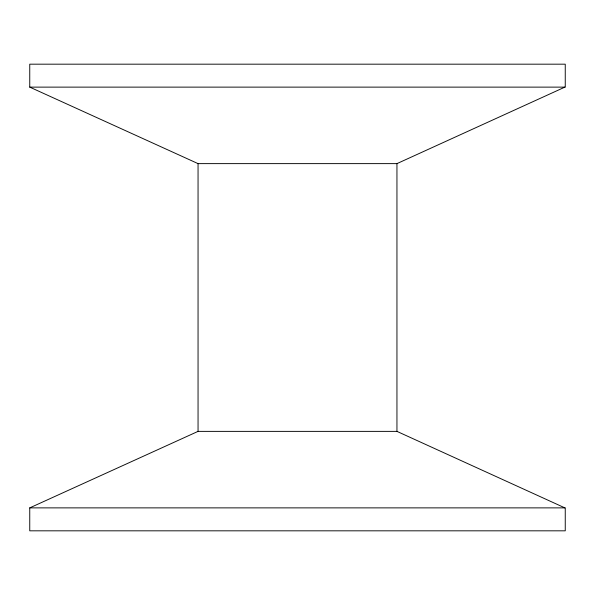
<?xml version="1.0" encoding="UTF-8"?>
<svg xmlns="http://www.w3.org/2000/svg" width="595" height="595" viewBox="0 0 595 595"><rect width="100%" height="100%" fill="white"/><g stroke="black" fill="none" stroke-linecap="round" stroke-linejoin="round"><path stroke-width="0.89" d="M564.871 87.123L396.947 163.625L198.053 163.625L29.75 87.123L29.75 64.178L565.25 64.178L565.25 87.123L29.75 87.123M29.75 507.877L565.25 507.877L565.25 530.822L29.75 530.822L29.75 507.877L198.053 431.375L396.947 431.375L564.871 507.877M396.947 163.625L396.947 431.375M198.053 163.625L198.053 431.375"/></g></svg>
